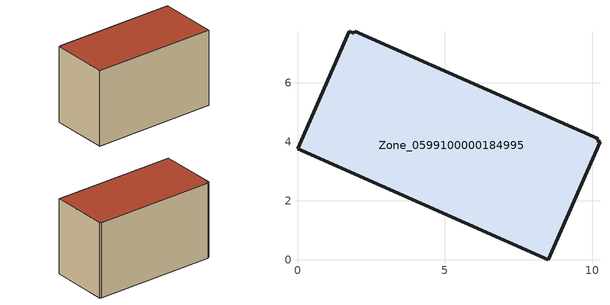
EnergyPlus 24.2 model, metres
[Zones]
Zone_0599100000184995
 floor ground (C_G): 10.2,4.1 10.17,4.04 10.26,4 8.5,0 0,3.77 1.75,7.76 1.91,7.69 1.94,7.75 z0
 wall outside (C_F): 8.5,0 10.26,4 10.17,4.04 10.2,4.1 1.94,7.75 1.91,7.69 1.75,7.76 0,3.77 8.5,0 z0:5.69
 roof outside (C_R): 10.17,4.04 10.2,4.1 1.94,7.75 1.91,7.69 1.75,7.76 0,3.77 8.5,0 10.26,4 z5.69
[BUILDING]
Pand.0599100000184995: North Axis=0; Terrain=City; Loads Convergence Tolerance Value=0.04; Temperature Convergence Tolerance Value=0.4; Solar Distribution=FullExterior; Maximum Number of Warmup Days=25; Minimum Number of Warmup Days=1
[Site:Location]
Rotterdam.The.Hague.AP_ZH_NLD Design_Conditions: Latitude=51.96; Longitude=4.45; Time Zone=1; Elevation=-4.5
[SITE:GROUNDTEMPERATURE:BUILDINGSURFACE]
18, 18, 18, 18, 18, 18, 18, 18, 18, 18, 18, 18
[MATERIAL] Thermal Absorptance=0.9; Solar Absorptance=0.7; Visible Absorptance=0.7
Name | Roughness | Thickness | Conductivity | Density | Specific Heat
G.TC.1946-1964 | MediumSmooth | 0.15 | 1 | 540 | 1210
F.TC.1946-1964 | Rough | 0.3 | 0.857143 | 1920 | 840
R.TC.1946-1964 | MediumRough | 0.2 | 0.235294 | 1500 | 1000
[CONSTRUCTION]
C_G: G.TC.1946-1964
C_F: F.TC.1946-1964
C_R: R.TC.1946-1964
[ZONE]
Zone_0599100000184995: Type=1; Multiplier=1; Ceiling Height=Autocalculate; Volume=Autocalculate; Floor Area=autocalculate; Part of Total Floor Area=Yes
[ZONEINFILTRATION:DESIGNFLOWRATE]
Infil_Zone_0599100000184995: Zone or ZoneList or Space or SpaceList=Zone_0599100000184995; Schedule=AlwaysOn; Design Flow Rate Calculation Method=Flow/Area; Flow Rate per Floor Area=0.003; Constant Term Coefficient=1; Temperature Term Coefficient=0; Velocity Term Coefficient=0; Velocity Squared Term Coefficient=0
[HVACTEMPLATE:ZONE:IDEALLOADSAIRSYSTEM]
Zone_0599100000184995: Maximum Heating Supply Air Temperature=50; Minimum Cooling Supply Air Temperature=13; Maximum Heating Supply Air Humidity Ratio=0.0156; Minimum Cooling Supply Air Humidity Ratio=0.0077; Heating Limit=NoLimit; Cooling Limit=NoLimit; Dehumidification Control Type=ConstantSensibleHeatRatio; Cooling Sensible Heat Ratio=0.7; Dehumidification Setpoint=60; Humidification Control Type=None; Humidification Setpoint=30; Outdoor Air Method=None; Outdoor Air Flow Rate per Person=0.00944; Outdoor Air Flow Rate per Zone Floor Area=0; Outdoor Air Flow Rate per Zone=0; Demand Controlled Ventilation Type=None; Outdoor Air Economizer Type=NoEconomizer; Heat Recovery Type=None; Sensible Heat Recovery Effectiveness=0.7; Latent Heat Recovery Effectiveness=0.65
[ZONECONTROL:THERMOSTAT]
ThermostatControl_Zone_0599100000184995: Zone or ZoneList=Zone_0599100000184995; Control Type Schedule=DualSetpointControlType; Control 1=Thermostat_Zone_0599100000184995; Temperature Difference Between Cutout And Setpoint=0
[THERMOSTATSETPOINT:DUALSETPOINT]
Thermostat_Zone_0599100000184995: Heating Setpoint Temperature Schedule=HeatingSetpoint_Zone_0599100000184995; Cooling Setpoint Temperature Schedule=CoolingSetpoint_Zone_0599100000184995
[SCHEDULE:COMPACT]
HeatingSetpoint_Zone_0599100000184995: Through: 12/31, For: AllDays, Until: 24:00, 21
CoolingSetpoint_Zone_0599100000184995: Through: 12/31, For: AllDays, Until: 24:00, 24
DualSetpointControlType: Through: 12/31, For: AllDays, Until: 24:00, 4
AlwaysOn: Through: 12/31, For: AllDays, Until: 24:00, 1
